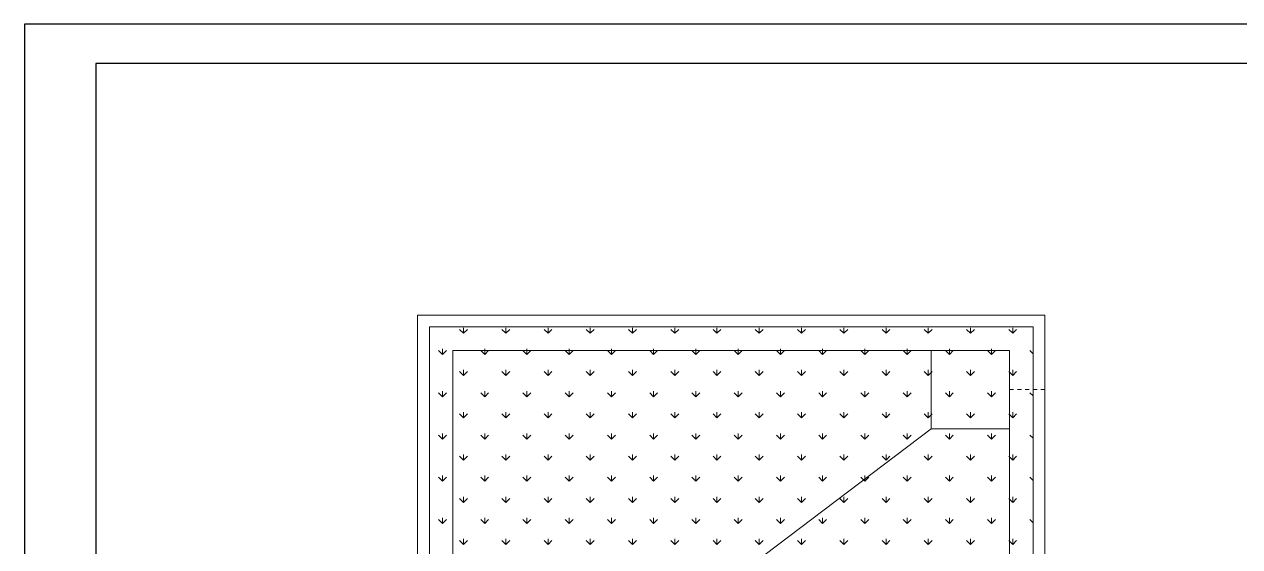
# Model space of a CAD drawing. Header units: millimetres. Extents: x 1780 to 154263, y -7240 to 17216.
# Drawn here: x 97147 to 98697, y 4617 to 5283 of the extents above; entities that cross this region are included whole.
import ezdxf
from ezdxf.enums import TextEntityAlignment as Align

# ---------------------------------------------------------------- set-up
doc = ezdxf.new("R2010")
doc.units = ezdxf.units.MM
doc.linetypes.add('0.5_0.5', pattern=[1, 0.5, -0.5])
for name, color, linetype, lineweight in [('2d_SX_instalacje - kanalizacja opadowa', 130, 'Continuous', 5), ('2d_SX_oznaczenia', 40, 'Continuous', 0), ('2d_SX_szraf', 251, 'Continuous', 0), ('2d_SX_widok', 10, 'Continuous', 9)]:
    doc.layers.add(name, color=color, linetype=linetype, lineweight=lineweight)
doc.layers.add('2d_SX_PZT_50% pow biol czynna', color=7, linetype='Continuous', lineweight=9, true_color=0x328217)
doc.layers.add('2d_SX_rewizja 18 września', color=210, linetype='Continuous')
doc.layers.add('60 instalacje elektryka', color=10, linetype='Continuous')
doc.styles.add('superhelix light', font='')
doc.styles.get('superhelix light').set_extended_font_data('Bahnschrift Light')

# ---------------------------------------------------------------- blocks, each defined once
blk = doc.blocks.new('PDKLD 1 A')
at = {"layer": '2d_SX_instalacje - kanalizacja opadowa', "color": 8, "linetype": '0.5_0.5', "ltscale": 10}
blk.add_line((76593, -12975), (76548, -12975), dxfattribs=at)
at = {"layer": '2d_SX_PZT_50% pow biol czynna', "color": 8}
for p, q in [((75808, -12895), (76578, -12895)), ((75808, -13246), (75808, -12895)), ((76578, -12895), (76578, -13246))]:
    blk.add_line(p, q, dxfattribs=at)
at = {"layer": '2d_SX_szraf', "color": 8, "linetype": 'Continuous'}
for p, q in [((75851.5, -12903.2), (75851.5, -12896.1)), ((75905.4, -12903.2), (75905.4, -12896.1)), ((75959.3, -12903.2), (75959.3, -12896.1)), ((76013.2, -12903.2), (76013.2, -12896.1)), ((76067.1, -12903.2), (76067.1, -12896.1)), ((76120.9, -12903.2), (76120.9, -12896.1)), ((76174.8, -12903.2), (76174.8, -12896.1)), ((76228.7, -12903.2), (76228.7, -12896.1)), ((76282.6, -12903.2), (76282.6, -12896.1)), ((76336.5, -12903.2), (76336.5, -12896.1)), ((76390.4, -12903.2), (76390.4, -12896.1)), ((76444.2, -12903.2), (76444.2, -12896.1)), ((76498.1, -12903.2), (76498.1, -12896.1)), ((76552, -12903.2), (76552, -12896.1)), ((75851.5, -12903.2), (75846.5, -12898.2)), ((75851.5, -12903.2), (75856.6, -12898.2)), ((75905.4, -12903.2), (75900.4, -12898.2)), ((75905.4, -12903.2), (75910.5, -12898.2)), ((75959.3, -12903.2), (75954.2, -12898.2)), ((75959.3, -12903.2), (75964.3, -12898.2)), ((76013.2, -12903.2), (76008.1, -12898.2)), ((76013.2, -12903.2), (76018.2, -12898.2)), ((76067.1, -12903.2), (76062, -12898.2)), ((76067.1, -12903.2), (76072.1, -12898.2)), ((76120.9, -12903.2), (76115.9, -12898.2)), ((76120.9, -12903.2), (76126, -12898.2)), ((76174.8, -12903.2), (76169.8, -12898.2)), ((76174.8, -12903.2), (76179.9, -12898.2)), ((76228.7, -12903.2), (76223.7, -12898.2)), ((76228.7, -12903.2), (76233.8, -12898.2)), ((76282.6, -12903.2), (76277.5, -12898.2)), ((76282.6, -12903.2), (76287.6, -12898.2)), ((76336.5, -12903.2), (76331.4, -12898.2)), ((76336.5, -12903.2), (76341.5, -12898.2)), ((76390.4, -12903.2), (76385.3, -12898.2)), ((76390.4, -12903.2), (76395.4, -12898.2)), ((76444.2, -12903.2), (76439.2, -12898.2)), ((76444.2, -12903.2), (76449.3, -12898.2)), ((76498.1, -12903.2), (76493.1, -12898.2)), ((76498.1, -12903.2), (76503.2, -12898.2)), ((76552, -12903.2), (76546.9, -12898.2)), ((76552, -12903.2), (76557, -12898.2)), ((75824.6, -12930.2), (75819.5, -12925.1)), ((75824.6, -12930.2), (75824.6, -12923)), ((75824.6, -12930.2), (75829.6, -12925.1)), ((75878.5, -12930.2), (75873.4, -12925.1)), ((75878.5, -12930.2), (75878.5, -12923)), ((75878.5, -12930.2), (75883.5, -12925.1)), ((75932.4, -12930.2), (75927.3, -12925.1)), ((75932.4, -12930.2), (75932.4, -12923)), ((75932.4, -12930.2), (75937.4, -12925.1)), ((75986.2, -12930.2), (75981.2, -12925.1)), ((75986.2, -12930.2), (75986.2, -12923)), ((75986.2, -12930.2), (75991.3, -12925.1)), ((76040.1, -12930.2), (76035.1, -12925.1)), ((76040.1, -12930.2), (76040.1, -12923)), ((76040.1, -12930.2), (76045.2, -12925.1)), ((76094, -12930.2), (76089, -12925.1)), ((76094, -12930.2), (76094, -12923)), ((76094, -12930.2), (76099.1, -12925.1)), ((76147.9, -12930.2), (76142.8, -12925.1)), ((76147.9, -12930.2), (76147.9, -12923)), ((76147.9, -12930.2), (76152.9, -12925.1)), ((76201.8, -12930.2), (76196.7, -12925.1)), ((76201.8, -12930.2), (76201.8, -12923)), ((76201.8, -12930.2), (76206.8, -12925.1)), ((76255.6, -12930.2), (76250.6, -12925.1)), ((76255.6, -12930.2), (76255.6, -12923)), ((76255.6, -12930.2), (76260.7, -12925.1)), ((76309.5, -12930.2), (76304.5, -12925.1)), ((76309.5, -12930.2), (76309.5, -12923)), ((76309.5, -12930.2), (76314.6, -12925.1)), ((76363.4, -12930.2), (76358.4, -12925.1)), ((76363.4, -12930.2), (76363.4, -12923)), ((76363.4, -12930.2), (76368.5, -12925.1)), ((76417.3, -12930.2), (76412.2, -12925.1)), ((76417.3, -12930.2), (76417.3, -12923)), ((76417.3, -12930.2), (76422.3, -12925.1)), ((76471.2, -12930.2), (76466.1, -12925.1)), ((76471.2, -12930.2), (76471.2, -12923)), ((76471.2, -12930.2), (76476.2, -12925.1)), ((76525.1, -12930.2), (76520, -12925.1)), ((76525.1, -12930.2), (76525.1, -12923)), ((76525.1, -12930.2), (76530.1, -12925.1)), ((76578, -12929.3), (76573.9, -12925.1)), ((75851.5, -12957.1), (75846.5, -12952.1)), ((75851.5, -12957.1), (75851.5, -12950)), ((75851.5, -12957.1), (75856.6, -12952.1)), ((75905.4, -12957.1), (75900.4, -12952.1)), ((75905.4, -12957.1), (75905.4, -12950)), ((75905.4, -12957.1), (75910.5, -12952.1)), ((75959.3, -12957.1), (75954.2, -12952.1)), ((75959.3, -12957.1), (75959.3, -12950)), ((75959.3, -12957.1), (75964.3, -12952.1)), ((76013.2, -12957.1), (76008.1, -12952.1)), ((76013.2, -12957.1), (76013.2, -12950)), ((76013.2, -12957.1), (76018.2, -12952.1)), ((76067.1, -12957.1), (76062, -12952.1)), ((76067.1, -12957.1), (76067.1, -12950)), ((76067.1, -12957.1), (76072.1, -12952.1)), ((76120.9, -12957.1), (76115.9, -12952.1)), ((76120.9, -12957.1), (76120.9, -12950)), ((76120.9, -12957.1), (76126, -12952.1)), ((76174.8, -12957.1), (76169.8, -12952.1)), ((76174.8, -12957.1), (76174.8, -12950)), ((76174.8, -12957.1), (76179.9, -12952.1)), ((76228.7, -12957.1), (76223.7, -12952.1)), ((76228.7, -12957.1), (76228.7, -12950)), ((76228.7, -12957.1), (76233.8, -12952.1)), ((76282.6, -12957.1), (76277.5, -12952.1)), ((76282.6, -12957.1), (76282.6, -12950)), ((76282.6, -12957.1), (76287.6, -12952.1)), ((76336.5, -12957.1), (76331.4, -12952.1)), ((76336.5, -12957.1), (76336.5, -12950)), ((76336.5, -12957.1), (76341.5, -12952.1)), ((76390.4, -12957.1), (76385.3, -12952.1)), ((76390.4, -12957.1), (76390.4, -12950)), ((76390.4, -12957.1), (76395.4, -12952.1)), ((76444.2, -12957.1), (76439.2, -12952.1)), ((76444.2, -12957.1), (76444.2, -12950)), ((76444.2, -12957.1), (76449.3, -12952.1)), ((76498.1, -12957.1), (76493.1, -12952.1)), ((76498.1, -12957.1), (76498.1, -12950)), ((76498.1, -12957.1), (76503.2, -12952.1)), ((76552, -12957.1), (76546.9, -12952.1)), ((76552, -12957.1), (76552, -12950)), ((76552, -12957.1), (76557, -12952.1)), ((75824.6, -12984.1), (75819.5, -12979)), ((75824.6, -12984.1), (75824.6, -12976.9)), ((75824.6, -12984.1), (75829.6, -12979)), ((75878.5, -12984.1), (75873.4, -12979)), ((75878.5, -12984.1), (75878.5, -12976.9)), ((75878.5, -12984.1), (75883.5, -12979)), ((75932.4, -12984.1), (75927.3, -12979)), ((75932.4, -12984.1), (75932.4, -12976.9)), ((75932.4, -12984.1), (75937.4, -12979)), ((75986.2, -12984.1), (75981.2, -12979)), ((75986.2, -12984.1), (75986.2, -12976.9)), ((75986.2, -12984.1), (75991.3, -12979)), ((76040.1, -12984.1), (76035.1, -12979)), ((76040.1, -12984.1), (76040.1, -12976.9)), ((76040.1, -12984.1), (76045.2, -12979)), ((76094, -12984.1), (76089, -12979)), ((76094, -12984.1), (76094, -12976.9)), ((76094, -12984.1), (76099.1, -12979)), ((76147.9, -12984.1), (76142.8, -12979)), ((76147.9, -12984.1), (76147.9, -12976.9)), ((76147.9, -12984.1), (76152.9, -12979)), ((76201.8, -12984.1), (76196.7, -12979)), ((76201.8, -12984.1), (76201.8, -12976.9)), ((76201.8, -12984.1), (76206.8, -12979)), ((76255.6, -12984.1), (76250.6, -12979)), ((76255.6, -12984.1), (76255.6, -12976.9)), ((76255.6, -12984.1), (76260.7, -12979)), ((76309.5, -12984.1), (76304.5, -12979)), ((76309.5, -12984.1), (76309.5, -12976.9)), ((76309.5, -12984.1), (76314.6, -12979)), ((76363.4, -12984.1), (76358.4, -12979)), ((76363.4, -12984.1), (76363.4, -12976.9)), ((76363.4, -12984.1), (76368.5, -12979)), ((76417.3, -12984.1), (76412.2, -12979)), ((76417.3, -12984.1), (76417.3, -12976.9)), ((76417.3, -12984.1), (76422.3, -12979)), ((76471.2, -12984.1), (76466.1, -12979)), ((76471.2, -12984.1), (76471.2, -12976.9)), ((76471.2, -12984.1), (76476.2, -12979)), ((76525.1, -12984.1), (76520, -12979)), ((76525.1, -12984.1), (76525.1, -12976.9)), ((76525.1, -12984.1), (76530.1, -12979)), ((76578, -12983.1), (76573.9, -12979)), ((75851.5, -13011), (75846.5, -13006)), ((75851.5, -13011), (75851.5, -13003.9)), ((75851.5, -13011), (75856.6, -13006)), ((75905.4, -13011), (75900.4, -13006)), ((75905.4, -13011), (75905.4, -13003.9)), ((75905.4, -13011), (75910.5, -13006)), ((75959.3, -13011), (75954.2, -13006)), ((75959.3, -13011), (75959.3, -13003.9)), ((75959.3, -13011), (75964.3, -13006)), ((76013.2, -13011), (76008.1, -13006)), ((76013.2, -13011), (76013.2, -13003.9)), ((76013.2, -13011), (76018.2, -13006)), ((76067.1, -13011), (76062, -13006)), ((76067.1, -13011), (76067.1, -13003.9)), ((76067.1, -13011), (76072.1, -13006)), ((76120.9, -13011), (76115.9, -13006)), ((76120.9, -13011), (76120.9, -13003.9)), ((76120.9, -13011), (76126, -13006)), ((76174.8, -13011), (76169.8, -13006)), ((76174.8, -13011), (76174.8, -13003.9)), ((76174.8, -13011), (76179.9, -13006)), ((76228.7, -13011), (76223.7, -13006)), ((76228.7, -13011), (76228.7, -13003.9)), ((76228.7, -13011), (76233.8, -13006)), ((76282.6, -13011), (76277.5, -13006)), ((76282.6, -13011), (76282.6, -13003.9)), ((76282.6, -13011), (76287.6, -13006)), ((76336.5, -13011), (76331.4, -13006)), ((76336.5, -13011), (76336.5, -13003.9)), ((76336.5, -13011), (76341.5, -13006)), ((76390.4, -13011), (76385.3, -13006)), ((76390.4, -13011), (76390.4, -13003.9)), ((76390.4, -13011), (76395.4, -13006)), ((76444.2, -13011), (76439.2, -13006)), ((76444.2, -13011), (76444.2, -13003.9)), ((76444.2, -13011), (76449.3, -13006)), ((76498.1, -13011), (76493.1, -13006)), ((76498.1, -13011), (76498.1, -13003.9)), ((76498.1, -13011), (76503.2, -13006)), ((76552, -13011), (76546.9, -13006)), ((76552, -13011), (76552, -13003.9)), ((76552, -13011), (76557, -13006)), ((75824.6, -13038), (75819.5, -13032.9)), ((75824.6, -13038), (75824.6, -13030.8)), ((75824.6, -13038), (75829.6, -13032.9)), ((75878.5, -13038), (75873.4, -13032.9)), ((75878.5, -13038), (75878.5, -13030.8)), ((75878.5, -13038), (75883.5, -13032.9)), ((75932.4, -13038), (75927.3, -13032.9)), ((75932.4, -13038), (75932.4, -13030.8)), ((75932.4, -13038), (75937.4, -13032.9)), ((75986.2, -13038), (75981.2, -13032.9)), ((75986.2, -13038), (75986.2, -13030.8)), ((75986.2, -13038), (75991.3, -13032.9)), ((76040.1, -13038), (76035.1, -13032.9)), ((76040.1, -13038), (76040.1, -13030.8)), ((76040.1, -13038), (76045.2, -13032.9)), ((76094, -13038), (76089, -13032.9)), ((76094, -13038), (76094, -13030.8)), ((76094, -13038), (76099.1, -13032.9)), ((76147.9, -13038), (76142.8, -13032.9)), ((76147.9, -13038), (76147.9, -13030.8)), ((76147.9, -13038), (76152.9, -13032.9)), ((76201.8, -13038), (76196.7, -13032.9)), ((76201.8, -13038), (76201.8, -13030.8)), ((76201.8, -13038), (76206.8, -13032.9)), ((76255.6, -13038), (76250.6, -13032.9)), ((76255.6, -13038), (76255.6, -13030.8)), ((76255.6, -13038), (76260.7, -13032.9)), ((76309.5, -13038), (76304.5, -13032.9)), ((76309.5, -13038), (76309.5, -13030.8)), ((76309.5, -13038), (76314.6, -13032.9)), ((76363.4, -13038), (76358.4, -13032.9)), ((76363.4, -13038), (76363.4, -13030.8)), ((76363.4, -13038), (76368.5, -13032.9)), ((76417.3, -13038), (76412.2, -13032.9)), ((76417.3, -13038), (76417.3, -13030.8)), ((76417.3, -13038), (76422.3, -13032.9)), ((76471.2, -13038), (76466.1, -13032.9)), ((76471.2, -13038), (76471.2, -13030.8)), ((76471.2, -13038), (76476.2, -13032.9)), ((76525.1, -13038), (76520, -13032.9)), ((76525.1, -13038), (76525.1, -13030.8)), ((76525.1, -13038), (76530.1, -13032.9)), ((76578, -13037), (76573.9, -13032.9)), ((75851.5, -13064.9), (75846.5, -13059.8)), ((75851.5, -13064.9), (75851.5, -13057.7)), ((75851.5, -13064.9), (75856.6, -13059.8)), ((75905.4, -13064.9), (75900.4, -13059.8)), ((75905.4, -13064.9), (75905.4, -13057.7)), ((75905.4, -13064.9), (75910.5, -13059.8)), ((75959.3, -13064.9), (75954.2, -13059.8)), ((75959.3, -13064.9), (75959.3, -13057.7)), ((75959.3, -13064.9), (75964.3, -13059.8)), ((76013.2, -13064.9), (76008.1, -13059.8)), ((76013.2, -13064.9), (76013.2, -13057.7)), ((76013.2, -13064.9), (76018.2, -13059.8)), ((76067.1, -13064.9), (76062, -13059.8)), ((76067.1, -13064.9), (76067.1, -13057.7)), ((76067.1, -13064.9), (76072.1, -13059.8)), ((76120.9, -13064.9), (76115.9, -13059.8)), ((76120.9, -13064.9), (76120.9, -13057.7)), ((76120.9, -13064.9), (76126, -13059.8)), ((76174.8, -13064.9), (76169.8, -13059.8)), ((76174.8, -13064.9), (76174.8, -13057.7)), ((76174.8, -13064.9), (76179.9, -13059.8)), ((76228.7, -13064.9), (76223.7, -13059.8)), ((76228.7, -13064.9), (76228.7, -13057.7)), ((76228.7, -13064.9), (76233.8, -13059.8)), ((76282.6, -13064.9), (76277.5, -13059.8)), ((76282.6, -13064.9), (76282.6, -13057.7)), ((76282.6, -13064.9), (76287.6, -13059.8)), ((76336.5, -13064.9), (76331.4, -13059.8)), ((76336.5, -13064.9), (76336.5, -13057.7)), ((76336.5, -13064.9), (76341.5, -13059.8)), ((76390.4, -13064.9), (76385.3, -13059.8)), ((76390.4, -13064.9), (76390.4, -13057.7)), ((76390.4, -13064.9), (76395.4, -13059.8)), ((76444.2, -13064.9), (76439.2, -13059.8)), ((76444.2, -13064.9), (76444.2, -13057.7)), ((76444.2, -13064.9), (76449.3, -13059.8)), ((76498.1, -13064.9), (76493.1, -13059.8)), ((76498.1, -13064.9), (76498.1, -13057.7)), ((76498.1, -13064.9), (76503.2, -13059.8)), ((76552, -13064.9), (76546.9, -13059.8)), ((76552, -13064.9), (76552, -13057.7)), ((76552, -13064.9), (76557, -13059.8)), ((75824.6, -13091.8), (75819.5, -13086.8)), ((75824.6, -13091.8), (75824.6, -13084.7)), ((75824.6, -13091.8), (75829.6, -13086.8)), ((75878.5, -13091.8), (75873.4, -13086.8)), ((75878.5, -13091.8), (75878.5, -13084.7)), ((75878.5, -13091.8), (75883.5, -13086.8)), ((75932.4, -13091.8), (75927.3, -13086.8)), ((75932.4, -13091.8), (75932.4, -13084.7)), ((75932.4, -13091.8), (75937.4, -13086.8)), ((75986.2, -13091.8), (75981.2, -13086.8)), ((75986.2, -13091.8), (75986.2, -13084.7)), ((75986.2, -13091.8), (75991.3, -13086.8)), ((76040.1, -13091.8), (76035.1, -13086.8)), ((76040.1, -13091.8), (76040.1, -13084.7)), ((76040.1, -13091.8), (76045.2, -13086.8)), ((76094, -13091.8), (76089, -13086.8)), ((76094, -13091.8), (76094, -13084.7)), ((76094, -13091.8), (76099.1, -13086.8)), ((76147.9, -13091.8), (76142.8, -13086.8)), ((76147.9, -13091.8), (76147.9, -13084.7)), ((76147.9, -13091.8), (76152.9, -13086.8)), ((76201.8, -13091.8), (76196.7, -13086.8)), ((76201.8, -13091.8), (76201.8, -13084.7)), ((76201.8, -13091.8), (76206.8, -13086.8)), ((76255.6, -13091.8), (76250.6, -13086.8)), ((76255.6, -13091.8), (76255.6, -13084.7)), ((76255.6, -13091.8), (76260.7, -13086.8)), ((76309.5, -13091.8), (76304.5, -13086.8)), ((76309.5, -13091.8), (76309.5, -13084.7)), ((76309.5, -13091.8), (76314.6, -13086.8)), ((76363.4, -13091.8), (76358.4, -13086.8)), ((76363.4, -13091.8), (76363.4, -13084.7)), ((76363.4, -13091.8), (76368.5, -13086.8)), ((76417.3, -13091.8), (76412.2, -13086.8)), ((76417.3, -13091.8), (76417.3, -13084.7)), ((76417.3, -13091.8), (76422.3, -13086.8)), ((76471.2, -13091.8), (76466.1, -13086.8)), ((76471.2, -13091.8), (76471.2, -13084.7)), ((76471.2, -13091.8), (76476.2, -13086.8)), ((76525.1, -13091.8), (76520, -13086.8)), ((76525.1, -13091.8), (76525.1, -13084.7)), ((76525.1, -13091.8), (76530.1, -13086.8)), ((76578, -13090.9), (76573.9, -13086.8)), ((75851.5, -13118.8), (75846.5, -13113.7)), ((75851.5, -13118.8), (75851.5, -13111.6)), ((75851.5, -13118.8), (75856.6, -13113.7)), ((75905.4, -13118.8), (75900.4, -13113.7)), ((75905.4, -13118.8), (75905.4, -13111.6)), ((75905.4, -13118.8), (75910.5, -13113.7)), ((75959.3, -13118.8), (75954.2, -13113.7)), ((75959.3, -13118.8), (75959.3, -13111.6)), ((75959.3, -13118.8), (75964.3, -13113.7)), ((76013.2, -13118.8), (76008.1, -13113.7)), ((76013.2, -13118.8), (76013.2, -13111.6)), ((76013.2, -13118.8), (76018.2, -13113.7)), ((76067.1, -13118.8), (76062, -13113.7)), ((76067.1, -13118.8), (76067.1, -13111.6)), ((76067.1, -13118.8), (76072.1, -13113.7)), ((76120.9, -13118.8), (76115.9, -13113.7)), ((76120.9, -13118.8), (76120.9, -13111.6)), ((76120.9, -13118.8), (76126, -13113.7)), ((76174.8, -13118.8), (76169.8, -13113.7)), ((76174.8, -13118.8), (76174.8, -13111.6)), ((76174.8, -13118.8), (76179.9, -13113.7)), ((76228.7, -13118.8), (76223.7, -13113.7)), ((76228.7, -13118.8), (76228.7, -13111.6)), ((76228.7, -13118.8), (76233.8, -13113.7)), ((76282.6, -13118.8), (76277.5, -13113.7)), ((76282.6, -13118.8), (76282.6, -13111.6)), ((76282.6, -13118.8), (76287.6, -13113.7)), ((76336.5, -13118.8), (76331.4, -13113.7)), ((76336.5, -13118.8), (76336.5, -13111.6)), ((76336.5, -13118.8), (76341.5, -13113.7)), ((76390.4, -13118.8), (76385.3, -13113.7)), ((76390.4, -13118.8), (76390.4, -13111.6)), ((76390.4, -13118.8), (76395.4, -13113.7)), ((76444.2, -13118.8), (76439.2, -13113.7)), ((76444.2, -13118.8), (76444.2, -13111.6)), ((76444.2, -13118.8), (76449.3, -13113.7)), ((76498.1, -13118.8), (76493.1, -13113.7)), ((76498.1, -13118.8), (76498.1, -13111.6)), ((76498.1, -13118.8), (76503.2, -13113.7)), ((76552, -13118.8), (76546.9, -13113.7)), ((76552, -13118.8), (76552, -13111.6)), ((76552, -13118.8), (76557, -13113.7)), ((75824.6, -13145.7), (75819.5, -13140.7)), ((75824.6, -13145.7), (75824.6, -13138.6)), ((75824.6, -13145.7), (75829.6, -13140.7)), ((75878.5, -13145.7), (75873.4, -13140.7)), ((75878.5, -13145.7), (75878.5, -13138.6)), ((75878.5, -13145.7), (75883.5, -13140.7)), ((75932.4, -13145.7), (75927.3, -13140.7)), ((75932.4, -13145.7), (75932.4, -13138.6)), ((75932.4, -13145.7), (75937.4, -13140.7)), ((75986.2, -13145.7), (75981.2, -13140.7)), ((75986.2, -13145.7), (75986.2, -13138.6)), ((75986.2, -13145.7), (75991.3, -13140.7)), ((76040.1, -13145.7), (76035.1, -13140.7)), ((76040.1, -13145.7), (76040.1, -13138.6)), ((76040.1, -13145.7), (76045.2, -13140.7)), ((76094, -13145.7), (76089, -13140.7)), ((76094, -13145.7), (76094, -13138.6)), ((76094, -13145.7), (76099.1, -13140.7)), ((76147.9, -13145.7), (76142.8, -13140.7)), ((76147.9, -13145.7), (76147.9, -13138.6)), ((76147.9, -13145.7), (76152.9, -13140.7)), ((76201.8, -13145.7), (76196.7, -13140.7)), ((76201.8, -13145.7), (76201.8, -13138.6)), ((76201.8, -13145.7), (76206.8, -13140.7)), ((76255.6, -13145.7), (76250.6, -13140.7)), ((76255.6, -13145.7), (76255.6, -13138.6)), ((76255.6, -13145.7), (76260.7, -13140.7)), ((76309.5, -13145.7), (76304.5, -13140.7)), ((76309.5, -13145.7), (76309.5, -13138.6)), ((76309.5, -13145.7), (76314.6, -13140.7)), ((76363.4, -13145.7), (76358.4, -13140.7)), ((76363.4, -13145.7), (76363.4, -13138.6)), ((76363.4, -13145.7), (76368.5, -13140.7)), ((76417.3, -13145.7), (76412.2, -13140.7)), ((76417.3, -13145.7), (76417.3, -13138.6)), ((76417.3, -13145.7), (76422.3, -13140.7)), ((76471.2, -13145.7), (76466.1, -13140.7)), ((76471.2, -13145.7), (76471.2, -13138.6)), ((76471.2, -13145.7), (76476.2, -13140.7)), ((76525.1, -13145.7), (76520, -13140.7)), ((76525.1, -13145.7), (76525.1, -13138.6)), ((76525.1, -13145.7), (76530.1, -13140.7)), ((76578, -13144.8), (76573.9, -13140.7)), ((75851.5, -13172.7), (75846.5, -13167.6)), ((75851.5, -13172.7), (75851.5, -13165.5)), ((75851.5, -13172.7), (75856.6, -13167.6)), ((75905.4, -13172.7), (75900.4, -13167.6)), ((75905.4, -13172.7), (75905.4, -13165.5)), ((75905.4, -13172.7), (75910.5, -13167.6)), ((75959.3, -13172.7), (75954.2, -13167.6)), ((75959.3, -13172.7), (75959.3, -13165.5)), ((75959.3, -13172.7), (75964.3, -13167.6)), ((76013.2, -13172.7), (76008.1, -13167.6)), ((76013.2, -13172.7), (76013.2, -13165.5)), ((76013.2, -13172.7), (76018.2, -13167.6)), ((76067.1, -13172.7), (76062, -13167.6)), ((76067.1, -13172.7), (76067.1, -13165.5)), ((76067.1, -13172.7), (76072.1, -13167.6)), ((76120.9, -13172.7), (76115.9, -13167.6)), ((76120.9, -13172.7), (76120.9, -13165.5)), ((76120.9, -13172.7), (76126, -13167.6)), ((76174.8, -13172.7), (76169.8, -13167.6)), ((76174.8, -13172.7), (76174.8, -13165.5)), ((76174.8, -13172.7), (76179.9, -13167.6)), ((76228.7, -13172.7), (76223.7, -13167.6)), ((76228.7, -13172.7), (76228.7, -13165.5)), ((76228.7, -13172.7), (76233.8, -13167.6)), ((76282.6, -13172.7), (76277.5, -13167.6)), ((76282.6, -13172.7), (76282.6, -13165.5)), ((76282.6, -13172.7), (76287.6, -13167.6)), ((76336.5, -13172.7), (76331.4, -13167.6)), ((76336.5, -13172.7), (76336.5, -13165.5)), ((76336.5, -13172.7), (76341.5, -13167.6)), ((76390.4, -13172.7), (76385.3, -13167.6)), ((76390.4, -13172.7), (76390.4, -13165.5)), ((76390.4, -13172.7), (76395.4, -13167.6)), ((76444.2, -13172.7), (76439.2, -13167.6)), ((76444.2, -13172.7), (76444.2, -13165.5)), ((76444.2, -13172.7), (76449.3, -13167.6)), ((76498.1, -13172.7), (76493.1, -13167.6)), ((76498.1, -13172.7), (76498.1, -13165.5)), ((76498.1, -13172.7), (76503.2, -13167.6)), ((76552, -13172.7), (76546.9, -13167.6)), ((76552, -13172.7), (76552, -13165.5)), ((76552, -13172.7), (76557, -13167.6))]:
    blk.add_line(p, q, dxfattribs=at)
at = {"layer": '2d_SX_szraf', "color": 8}
for p, q in [((75838, -13486), (75838, -12925)), ((75838, -12925), (76548, -12925)), ((76548, -12925), (76448, -12925)), ((76448, -12925), (76448, -13025)), ((76548, -13025), (76548, -12925)), ((76548, -12925), (76548, -13486)), ((75838, -13486), (76448, -13025)), ((76448, -13025), (76548, -13025))]:
    blk.add_line(p, q, dxfattribs=at)
at = {"layer": '2d_SX_widok', "color": 8, "ltscale": 0.5}
for p, q in [((75793, -13486), (75793, -12880)), ((75793, -12880), (76593, -12880)), ((76593, -12880), (76593, -13486)), ((75808, -12895), (76578, -12895)), ((75808, -13246), (75808, -12895)), ((76578, -12895), (76578, -13246))]:
    blk.add_line(p, q, dxfattribs=at)
at = {"layer": '2d_SX_widok', "color": 8}
for p, q in [((75808, -13486), (75808, -12895)), ((75808, -12895), (76578, -12895)), ((76578, -12895), (76578, -13486))]:
    blk.add_line(p, q, dxfattribs=at)
at = {"layer": '2d_SX_oznaczenia', "color": 8, "style": 'superhelix light', "text_generation_flag": 4}
for p in [(78013.7, -13848.8), (78242.4, -14015.6), (77387.3, -14164.7)]:
    blk.add_attdef('NUMER', text='', height=12, rotation=180, dxfattribs=at).set_placement(p, align=Align.MIDDLE_CENTER)

msp = doc.modelspace()

# ---------------------------------------------------------------- linework, layer by layer
at = {"layer": '60 instalacje elektryka'}
for points in [[(101351.3, 5282.9), (97146.7, 5282.9), (97146.7, 2309.7), (101351.3, 2309.7)], [(97238.1, 2359.7), (101300.1, 2359.7), (101300.1, 5232.9), (97238.1, 5232.9)]]:
    msp.add_lwpolyline(points, close=True, dxfattribs=at)

# ---------------------------------------------------------------- block references
at = {"layer": '2d_SX_rewizja 18 września'}
msp.add_blockref('PDKLD 1 A', (21855.4, 17792.1), dxfattribs=at)

doc.saveas('drawing.dxf')
